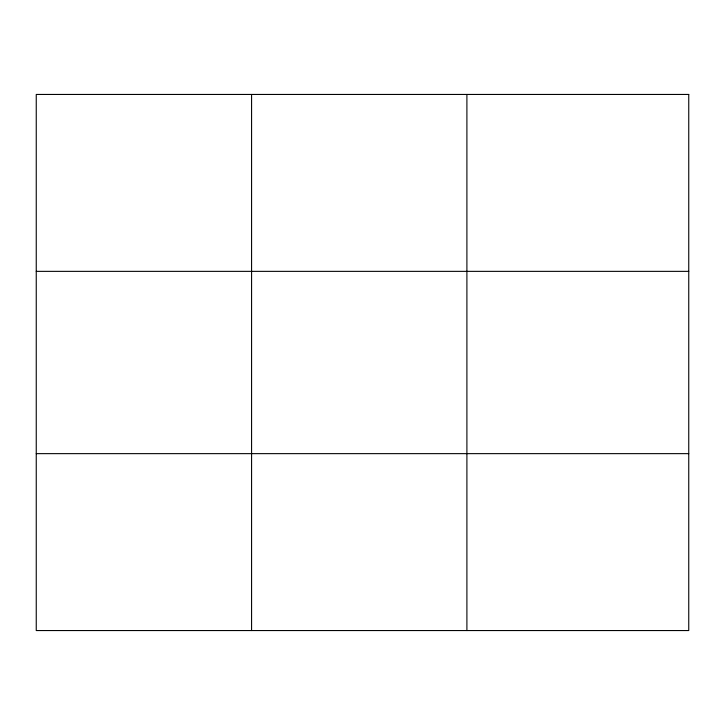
<?xml version="1.0" encoding="UTF-8"?>
<svg xmlns="http://www.w3.org/2000/svg" width="725" height="725" viewBox="0 0 725 725"><rect width="100%" height="100%" fill="white"/><g stroke="black" fill="none" stroke-linecap="round" stroke-linejoin="round"><path stroke-width="1.09" d="M251.575 630.551L251.575 94.449M466.9 630.551L466.9 94.449M36.25 271.358L688.75 271.358M36.25 453.642L688.75 453.642M688.75 94.449L688.75 630.551L36.25 630.551L36.25 94.449L688.75 94.449"/></g></svg>
